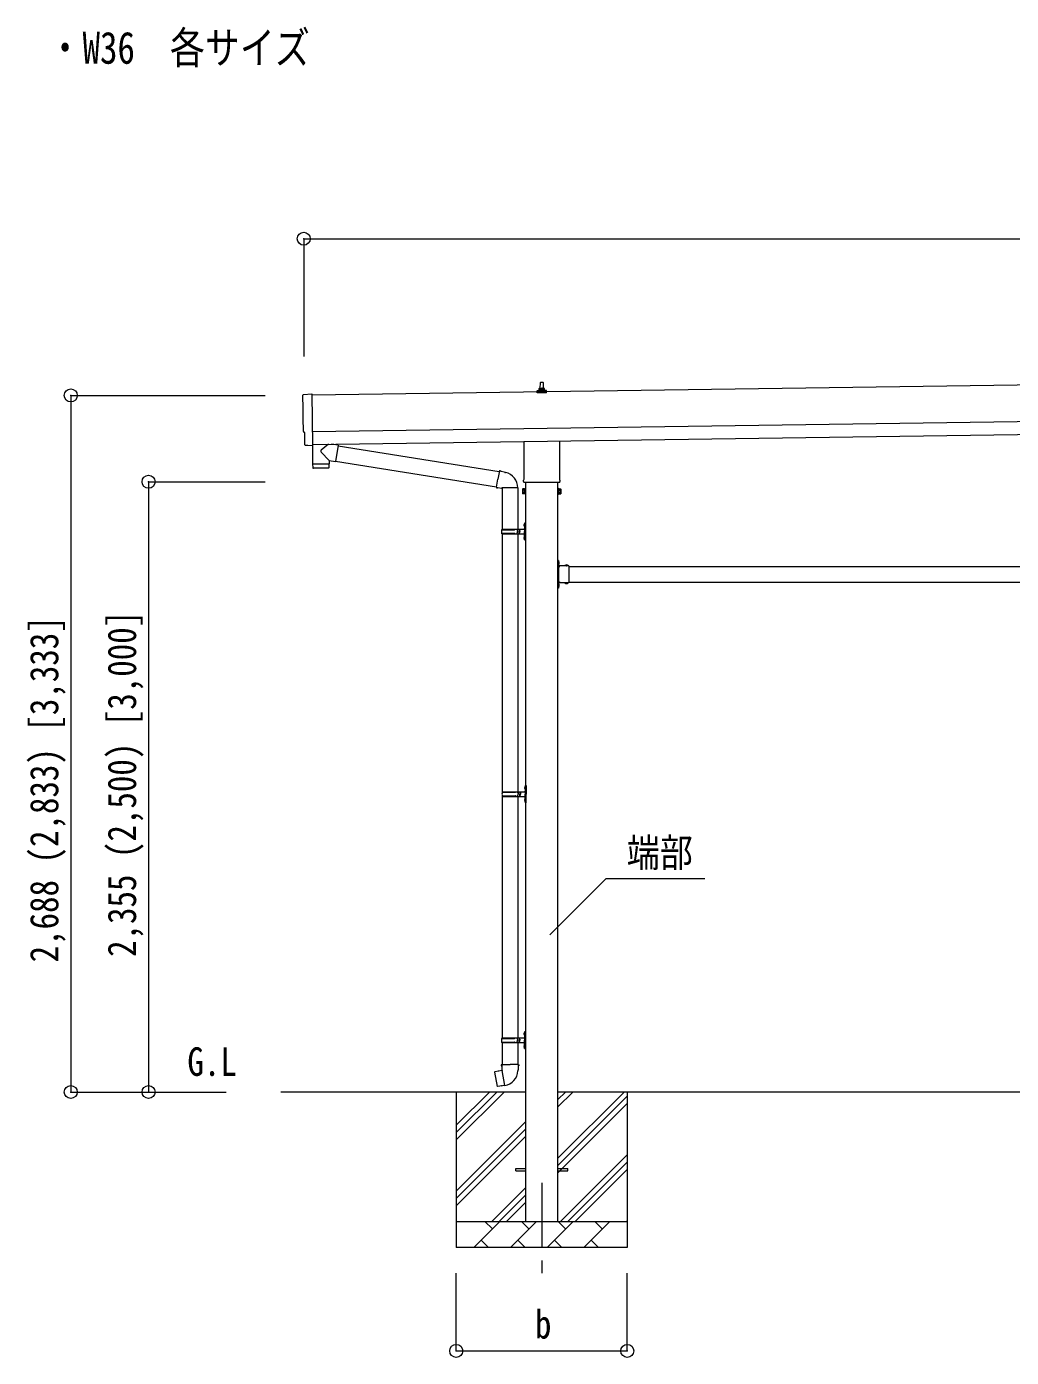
# Model space of a CAD drawing. Units: millimetres, scale not verified. Extents: x -13976 to 14131, y -9754 to 9646.
# Drawn here: x -1487 to 2313, y -5544 to -408 of the extents above; entities that cross this region are included whole.
import ezdxf
from ezdxf.enums import TextEntityAlignment as Align

# ---------------------------------------------------------------- set-up
doc = ezdxf.new("R2010")
doc.units = ezdxf.units.MM
doc.header["$LTSCALE"] = 50
doc.header["$PDMODE"] = 32
doc.header["$PDSIZE"] = 50
doc.linetypes.add('CHAIN1', pattern=[8, 5, -1, 1, -1])
doc.linetypes.add('USER7', pattern=[2, 1, -1])
for name, color, linetype, lineweight in [('0-2_建具', 4, 'Continuous', 9), ('0-4_設備', 7, 'Continuous', 9), ('0-6_手摺', 5, 'Continuous', 5), ('0-7_ハッチ', 6, 'Continuous', 9), ('0-8_外構', 7, 'Continuous', 9), ('0-D_記号', 7, 'Continuous', 9)]:
    doc.layers.add(name, color=color, linetype=linetype, lineweight=lineweight)
doc.styles.add('ＭＳ ゴシック', font='')
doc.styles.get('ＭＳ ゴシック').set_extended_font_data('MS Gothic')

msp = doc.modelspace()

# ---------------------------------------------------------------- linework, layer by layer
at = {"layer": '0-2_建具'}
for p, q in [((4978.22, -1754.33), (-386.74, -1830.97)), ((494.78, -1805.45), (495.5, -1781.92)), ((496.5, -1780.95), (505.05, -1780.95)), ((506.05, -1781.92), (506.78, -1805.45)), ((482.53, -1820.95), (482.53, -1813.23)), ((519.03, -1820.95), (482.53, -1820.95)), ((482.91, -1812.45), (518.64, -1812.45)), ((483.29, -1812.26), (490.01, -1810.63)), ((490.39, -1810.45), (511.16, -1810.45)), ((490.78, -1809.66), (490.78, -1805.45)), ((491.78, -1805.45), (509.78, -1805.45)), ((510.78, -1809.66), (510.78, -1805.45)), ((518.26, -1812.26), (511.54, -1810.63)), ((519.03, -1820.95), (519.03, -1813.23)), ((-384.74, -1970.96), (4980.22, -1894.32)), ((-384.02, -2020.95), (4980.93, -1944.31)), ((-403.6, -2025), (-410.52, -2024.74)), ((-383.98, -2023.72), (-383.97, -2024.72)), ((432.48, -2154.94), (432.48, -2009.29)), ((569.08, -2007.34), (569.08, -2154.94)), ((426.78, -2193.21), (427.53, -2191.89)), ((426.78, -2193.21), (426.78, -2210.21)), ((433.78, -2196.8), (427.53, -2196.8)), ((433.78, -2206.62), (427.53, -2206.62)), ((430.78, -2163.71), (430.78, -2158.21)), ((568.71, -2167.21), (432.84, -2167.21)), ((438.28, -2167.21), (438.28, -5019.71)), ((563.28, -5019.71), (563.28, -2167.21)), ((567.78, -2196.8), (574.02, -2196.8)), ((567.78, -2206.62), (574.02, -2206.62)), ((570.78, -2158.21), (570.78, -2163.71)), ((574.78, -2193.21), (574.02, -2191.89)), ((574.78, -2193.21), (574.78, -2210.21)), ((426.78, -2210.21), (427.53, -2211.52)), ((433.78, -2211.52), (427.53, -2211.52)), ((436.28, -2210.91), (433.78, -2210.91)), ((565.28, -2210.91), (567.78, -2210.91)), ((567.78, -2211.52), (574.02, -2211.52)), ((574.78, -2210.21), (574.02, -2211.52)), ((565.28, -2468.71), (563.28, -2468.71)), ((563.28, -2468.71), (563.28, -2488.71)), ((563.28, -2475.71), (565.28, -2475.71)), ((563.28, -2481.71), (565.28, -2481.71)), ((565.28, -2468.71), (565.28, -2488.71)), ((565.78, -2472.81), (565.28, -2472.81)), ((565.28, -2472.81), (565.28, -2484.61)), ((605.28, -2488.71), (565.28, -2488.71)), ((565.28, -2492.71), (565.28, -2550.71)), ((602.18, -2488.71), (590.38, -2488.71)), ((602.18, -2488.2), (602.18, -2488.71)), ((605.28, -2488.71), (605.28, -2554.71)), ((605.28, -2491.71), (3396.28, -2491.71)), ((563.28, -2554.71), (563.28, -2574.71)), ((563.28, -2561.71), (565.28, -2561.71)), ((569.28, -2551.71), (563.78, -2551.71)), ((565.28, -2552.71), (569.28, -2552.71)), ((565.28, -2554.71), (565.28, -2574.71)), ((605.28, -2554.71), (565.28, -2554.71)), ((565.78, -2558.81), (565.28, -2558.81)), ((565.28, -2558.81), (565.28, -2570.61)), ((602.18, -2554.71), (590.38, -2554.71)), ((602.18, -2555.22), (602.18, -2554.71)), ((605.28, -2551.71), (3396.28, -2551.71)), ((563.28, -2567.71), (565.28, -2567.71)), ((565.28, -2574.71), (563.28, -2574.71)), ((400.78, -4815.21), (438.28, -4815.21)), ((400.78, -4824.21), (400.78, -4815.21)), ((400.78, -4824.21), (438.28, -4824.21)), ((563.28, -4815.21), (600.78, -4815.21)), ((563.28, -4824.21), (600.78, -4824.21)), ((600.78, -4824.21), (600.78, -4815.21))]:
    msp.add_line(p, q, dxfattribs=at)
at = {"layer": '0-2_建具', "color": 7, "linetype": 'CHAIN1'}
msp.add_line((500.78, -4869.71), (500.78, -5218.71), dxfattribs=at)
at = {"layer": '0-2_建具'}
for points in [[(-418.35, -1827.99), (-386.81, -1825.88), (-383.98, -2023.72)], [(-413.4, -2021.79), (-414.07, -1974.76), (-414.68, -1974.77)], [(-402.86, -2024.72), (-402.2, -2024.08), (-383.97, -2024.72)], [(433.78, -2211.52), (433.78, -2191.89), (427.53, -2191.89)], [(433.78, -2210.91), (433.78, -2192.51), (436.28, -2192.51)], [(567.78, -2210.91), (567.78, -2192.51), (565.28, -2192.51)], [(567.78, -2211.52), (567.78, -2191.89), (574.02, -2191.89)], [(569.28, -2491.71), (563.78, -2491.71), (563.78, -2551.71)], [(565.78, -2472.81), (565.78, -2484.61), (565.28, -2484.61)], [(565.28, -2492.71), (569.28, -2492.71), (569.28, -2490.71), (565.28, -2490.71)], [(602.18, -2488.2), (590.38, -2488.2), (590.38, -2488.71)], [(565.28, -2550.71), (569.28, -2550.71), (569.28, -2552.71)], [(565.78, -2558.81), (565.78, -2570.61), (565.28, -2570.61)], [(602.18, -2555.22), (590.38, -2555.22), (590.38, -2554.71)]]:
    msp.add_lwpolyline(points, dxfattribs=at)
for points in [[(436.28, -2212.21), (436.28, -2191.21), (438.28, -2191.21), (438.28, -2212.21)], [(565.28, -2212.21), (565.28, -2191.21), (563.28, -2191.21), (563.28, -2212.21)]]:
    msp.add_lwpolyline(points, close=True, dxfattribs=at)
at = {"layer": '0-2_建具', "linetype": 'USER7'}
for points in [[(567.89, -2476.21), (565.11, -2477.56), (564.5, -2478.71)], [(567.89, -2481.21), (565.11, -2479.85), (564.5, -2478.71)], [(593.78, -2486.1), (595.13, -2488.87), (596.28, -2489.48)], [(598.78, -2486.1), (597.42, -2488.87), (596.28, -2489.48)], [(567.89, -2562.21), (565.11, -2563.56), (564.5, -2564.71)], [(567.89, -2567.21), (565.11, -2565.85), (564.5, -2564.71)], [(593.78, -2557.32), (595.13, -2554.54), (596.28, -2553.93)], [(598.78, -2557.32), (597.42, -2554.54), (596.28, -2553.93)]]:
    msp.add_lwpolyline(points, dxfattribs=at)
at = {"layer": '0-2_建具'}
for centre, radius, start, end in [((496.5, -1781.95), 1, 90, 178.60509), ((505.05, -1781.95), 1, 1.39491, 90), ((483.53, -1813.23), 1, 103.62699, 180), ((489.78, -1809.66), 1, 283.62699, 0), ((494.86, -1806.08), 4.13, 90, 171.17633), ((491.78, -1806.45), 1, 90, 180), ((504.11, -1805.45), 4.83, 133.60282, 180), ((497.44, -1805.45), 4.83, 0, 46.39718), ((506.69, -1806.08), 4.13, 8.82367, 90), ((509.78, -1806.45), 1, 0, 90), ((511.78, -1809.66), 1, 180, 256.37301), ((518.03, -1813.23), 1, 0, 76.37301), ((434.78, -2158.21), 4, 125.09963, 180), ((566.78, -2158.21), 4, 0, 54.90037), ((431.12, -2194.35), 4.34, 145.61575, 214.38425), ((431.12, -2209.07), 4.34, 145.61575, 214.38425), ((443.02, -2201.71), 16.24, 162.41205, 197.58795), ((434.78, -2163.71), 4, 180, 194.47751), ((434.78, -2163.71), 4, 194.47751, 241.04498), ((566.78, -2163.71), 4, 298.95502, 345.52249), ((566.78, -2163.71), 4, 345.52249, 0), ((558.53, -2201.71), 16.24, 342.41205, 17.58795), ((570.43, -2194.35), 4.34, 325.61575, 34.38425), ((570.43, -2209.07), 4.34, 325.61575, 34.38425), ((565.28, -2488.71), 2, 180, 270), ((560.04, -2478.71), 8.23, 314.2189, 45.7811), ((596.28, -2493.94), 8.23, 44.2189, 135.7811), ((565.28, -2554.71), 2, 90, 180), ((560.04, -2564.71), 8.23, 314.2189, 45.7811), ((596.28, -2549.48), 8.23, 224.2189, 315.7811)]:
    msp.add_arc(centre, radius, start, end, dxfattribs=at)
for centre, major_axis, ratio, start_param, end_param in [((-418.15, -1830.98), (-3, -0.04), 0.99863, 4.7647489, 6.2979817), ((-5182.52, -1969.48), (4762.89, 68.04), 0.99863, 6.2686928, 6.2979817), ((-414.74, -1970.37), (-4.41, -0.06), 0.99863, 6.2686928, 7.8539816), ((-410.4, -2021.74), (-2.15, -2.1), 0.9974, 5.5252311, 7.0411395), ((-403.56, -2024), (-0.717, -0.7), 0.9974, 0.7579542, 1.5707963)]:
    msp.add_ellipse(centre, major_axis=major_axis, ratio=ratio, start_param=start_param, end_param=end_param, dxfattribs=at)
at = {"layer": '0-6_手摺', "color": 6, "lineweight": 9}
for p, q in [((-417.82, -1226.77), (10421.18, -1226.77)), ((-417.82, -1226.77), (-417.82, -1681.4)), ((-1316.56, -1831.71), (-566.56, -1831.71)), ((-1316.56, -1831.71), (-1316.56, -4519.71)), ((-1016.56, -2164.71), (-1016.56, -4519.71)), ((-1016.56, -2164.71), (-566.56, -2164.71)), ((-1316.56, -4519.71), (-716.56, -4519.71)), ((-1016.56, -4519.71), (-716.56, -4519.71)), ((170.78, -5518.71), (170.78, -5218.71)), ((830.78, -5518.71), (830.78, -5218.71)), ((170.78, -5518.71), (830.78, -5518.71))]:
    msp.add_line(p, q, dxfattribs=at)
at = {"layer": '0-6_手摺', "color": 7, "lineweight": 9}
for p, q in [((438.28, -4519.71), (-505.88, -4519.71)), ((170.78, -4519.71), (170.78, -5119.71)), ((170.78, -4704.76), (355.83, -4519.71)), ((170.78, -4676.47), (327.54, -4519.71)), ((170.78, -4648.19), (299.26, -4519.71)), ((3438.28, -4519.71), (563.28, -4519.71)), ((563.28, -4774.81), (818.37, -4519.71)), ((563.28, -4576.82), (620.38, -4519.71)), ((563.28, -4548.53), (592.1, -4519.71)), ((563.28, -4803.09), (830.78, -4535.59)), ((563.28, -4831.38), (830.78, -4563.88)), ((830.78, -4519.71), (830.78, -5119.71)), ((170.78, -4902.75), (438.28, -4635.25)), ((170.78, -4931.03), (438.28, -4663.53)), ((170.78, -4959.32), (438.28, -4691.82)), ((572.93, -5019.71), (830.78, -4761.87)), ((601.22, -5019.71), (830.78, -4790.15)), ((629.5, -5019.71), (830.78, -4818.43)), ((308.37, -5019.71), (438.28, -4889.81)), ((336.66, -5019.71), (438.28, -4918.09)), ((364.94, -5019.71), (438.28, -4946.38)), ((170.78, -5019.71), (830.78, -5019.71)), ((238.64, -5119.71), (338.64, -5019.71)), ((310.09, -5048.26), (281.54, -5019.71)), ((380.06, -5119.71), (480.06, -5019.71)), ((451.51, -5048.26), (422.96, -5019.71)), ((521.49, -5119.71), (621.49, -5019.71)), ((592.93, -5048.26), (564.38, -5019.71)), ((662.91, -5119.71), (762.91, -5019.71)), ((734.35, -5048.26), (705.8, -5019.71)), ((827.49, -5019.71), (830.78, -5016.42)), ((830.78, -5119.71), (170.78, -5119.71)), ((267.2, -5091.15), (295.75, -5119.71)), ((408.62, -5091.15), (437.17, -5119.71)), ((550.04, -5091.15), (578.59, -5119.71)), ((691.46, -5091.15), (720.01, -5119.71))]:
    msp.add_line(p, q, dxfattribs=at)
at = {"layer": '0-6_手摺', "color": 6}
for p in [(-417.82, -1226.77), (-1316.56, -1831.71), (-1016.56, -2164.71), (-1316.56, -4519.71), (-1016.56, -4519.71), (170.78, -5518.71), (830.78, -5518.71)]:
    msp.add_point(p, dxfattribs=at)
at = {"layer": '0-7_ハッチ'}
for p, q in [((748.41, -3697.63), (532.4, -3913.64)), ((1129.72, -3697.63), (748.41, -3697.63))]:
    msp.add_line(p, q, dxfattribs=at)
at = {"layer": '0-8_外構'}
for p, q in [((-319.53, -2083.02), (-350.4, -2049.92)), ((-322.58, -2020.07), (-350.22, -2042.59)), ((-284.95, -2024.08), (-310.79, -2019.91)), ((-284.95, -2024.08), (-295.12, -2086.97)), ((-285.25, -2025.91), (336.91, -2124.97)), ((-383.34, -2096.95), (-382.92, -2110)), ((-378.85, -2095.89), (-378.82, -2096.89)), ((-323.86, -2095.1), (-323.86, -2096.1)), ((-319.53, -2083.02), (-295.12, -2086.97)), ((-319.53, -2083.02), (-319.36, -2095.04)), ((-294.82, -2085.14), (326.48, -2184.06)), ((-322.34, -2112.08), (-379.88, -2112.9)), ((326.16, -2185.88), (331.69, -2154.51)), ((337.23, -2123.15), (331.69, -2154.51)), ((337.23, -2123.15), (338.37, -2121.17)), ((338.37, -2121.17), (341.93, -2121.79)), ((341.93, -2121.79), (342.35, -2124.14)), ((356.86, -2126.96), (358.55, -2128.59)), ((358.55, -2128.59), (360.66, -2129.04)), ((326.16, -2185.88), (326.56, -2188.13)), ((326.16, -2185.88), (331.32, -2186.7)), ((326.56, -2188.13), (330.12, -2188.76)), ((330.12, -2188.76), (331.32, -2186.7)), ((331.32, -2186.7), (345.92, -2189.01)), ((345.92, -2189.01), (348.13, -2188.03)), ((408.42, -2188.42), (347.24, -2188.42)), ((348.28, -2188.42), (348.28, -2347.72)), ((408.28, -2188.42), (408.28, -2347.72)), ((345.28, -2349.72), (395.61, -2349.72)), ((346.28, -2347.72), (432.28, -2347.72)), ((346.28, -2347.72), (346.28, -2349.72)), ((405.28, -2347.72), (405.28, -2352.22)), ((405.28, -2352.22), (407.28, -2352.22)), ((405.28, -2365.72), (405.28, -2361.22)), ((405.28, -2361.22), (407.28, -2361.22)), ((407.28, -2352.22), (407.28, -2356.72)), ((407.28, -2361.22), (407.28, -2356.72)), ((413.28, -2347.72), (413.28, -2356.72)), ((413.28, -2352.22), (416.28, -2352.22)), ((413.28, -2365.72), (413.28, -2356.72)), ((413.28, -2361.22), (416.28, -2361.22)), ((416.28, -2352.22), (416.28, -2356.72)), ((416.28, -2361.22), (416.28, -2356.72)), ((431.97, -2330.57), (434.02, -2331.57)), ((433.24, -2328.57), (433.88, -2328.57)), ((433.24, -2328.57), (433.24, -2336.87)), ((433.24, -2336.87), (433.88, -2336.87)), ((433.88, -2328.57), (433.88, -2336.87)), ((433.88, -2328.57), (434.28, -2328.97)), ((433.88, -2336.87), (434.28, -2336.47)), ((434.02, -2331.57), (434.63, -2332.72)), ((434.28, -2324.72), (437.28, -2323.22)), ((434.28, -2324.72), (434.28, -2356.72)), ((434.28, -2328.97), (434.28, -2336.47)), ((434.28, -2388.72), (434.28, -2356.72)), ((437.28, -2323.22), (437.28, -2356.72)), ((437.28, -2323.22), (438.28, -2323.22)), ((437.28, -2390.22), (437.28, -2356.72)), ((438.28, -2323.22), (438.28, -2356.72)), ((438.28, -2390.22), (438.28, -2356.72)), ((345.28, -2363.72), (395.61, -2363.72)), ((346.28, -2365.72), (346.28, -2363.72)), ((346.28, -2365.72), (432.28, -2365.72)), ((348.28, -2365.72), (348.28, -3360.71)), ((408.28, -2365.72), (408.28, -3360.71)), ((431.97, -2378.57), (434.02, -2379.57)), ((433.24, -2376.57), (433.88, -2376.57)), ((433.24, -2376.57), (433.24, -2384.87)), ((433.24, -2384.87), (433.88, -2384.87)), ((433.88, -2376.57), (433.88, -2384.87)), ((433.88, -2376.57), (434.28, -2376.97)), ((433.88, -2384.87), (434.28, -2384.47)), ((434.02, -2379.57), (434.63, -2380.72)), ((434.28, -2376.97), (434.28, -2384.47)), ((434.28, -2388.72), (437.28, -2390.22)), ((437.28, -2390.22), (438.28, -2390.22)), ((436.78, -3337.71), (439.78, -3336.21)), ((436.78, -3337.71), (436.78, -3369.71)), ((439.78, -3336.21), (439.78, -3369.71)), ((439.78, -3336.21), (440.78, -3336.21)), ((440.78, -3336.21), (440.78, -3369.71)), ((347.78, -3362.71), (398.11, -3362.71)), ((347.78, -3376.71), (398.11, -3376.71)), ((348.28, -3378.7), (348.28, -4310.71)), ((348.78, -3360.71), (434.78, -3360.71)), ((348.78, -3360.71), (348.78, -3362.71)), ((348.78, -3378.71), (348.78, -3376.71)), ((348.78, -3378.71), (434.78, -3378.71)), ((407.78, -3360.71), (407.78, -3365.21)), ((407.78, -3365.21), (409.78, -3365.21)), ((407.78, -3378.71), (407.78, -3374.21)), ((407.78, -3374.21), (409.78, -3374.21)), ((408.28, -3378.7), (408.28, -4310.71)), ((409.78, -3365.21), (409.78, -3369.71)), ((409.78, -3374.21), (409.78, -3369.71)), ((415.78, -3360.71), (415.78, -3369.71)), ((415.78, -3365.21), (418.78, -3365.21)), ((415.78, -3378.71), (415.78, -3369.71)), ((415.78, -3374.21), (418.78, -3374.21)), ((418.78, -3365.21), (418.78, -3369.71)), ((418.78, -3374.21), (418.78, -3369.71)), ((434.47, -3343.56), (436.52, -3344.56)), ((435.74, -3341.56), (436.38, -3341.56)), ((435.74, -3341.56), (435.74, -3349.86)), ((435.74, -3349.86), (436.38, -3349.86)), ((436.38, -3341.56), (436.38, -3349.86)), ((436.38, -3341.56), (436.78, -3341.96)), ((436.38, -3349.86), (436.78, -3349.46)), ((436.52, -3344.56), (437.13, -3345.71)), ((436.78, -3341.96), (436.78, -3349.46)), ((436.78, -3401.71), (436.78, -3369.71)), ((439.78, -3403.21), (439.78, -3369.71)), ((440.78, -3403.21), (440.78, -3369.71)), ((434.47, -3391.56), (436.52, -3392.56)), ((435.74, -3389.56), (436.38, -3389.56)), ((435.74, -3389.56), (435.74, -3397.86)), ((435.74, -3397.86), (436.38, -3397.86)), ((436.38, -3389.56), (436.38, -3397.86)), ((436.38, -3389.56), (436.78, -3389.96)), ((436.38, -3397.86), (436.78, -3397.46)), ((436.52, -3392.56), (437.13, -3393.71)), ((436.78, -3389.96), (436.78, -3397.46)), ((436.78, -3401.71), (439.78, -3403.21)), ((439.78, -3403.21), (440.78, -3403.21)), ((345.28, -4312.71), (395.61, -4312.71)), ((346.28, -4310.71), (432.28, -4310.71)), ((346.28, -4310.71), (346.28, -4312.71)), ((405.28, -4310.71), (405.28, -4315.21)), ((413.28, -4310.71), (413.28, -4319.71)), ((431.97, -4293.56), (434.02, -4294.56)), ((433.24, -4291.56), (433.88, -4291.56)), ((433.24, -4291.56), (433.24, -4299.86)), ((433.24, -4299.86), (433.88, -4299.86)), ((433.88, -4291.56), (433.88, -4299.86)), ((433.88, -4291.56), (434.28, -4291.96)), ((433.88, -4299.86), (434.28, -4299.46)), ((434.02, -4294.56), (434.63, -4295.71)), ((434.28, -4287.71), (437.28, -4286.21)), ((434.28, -4287.71), (434.28, -4319.71)), ((434.28, -4291.96), (434.28, -4299.46)), ((437.28, -4286.21), (437.28, -4319.71)), ((437.28, -4286.21), (438.28, -4286.21)), ((438.28, -4286.21), (438.28, -4319.71)), ((345.28, -4326.71), (395.61, -4326.71)), ((346.28, -4328.71), (346.28, -4326.71)), ((346.28, -4328.71), (432.28, -4328.71)), ((348.28, -4328.71), (348.28, -4413.63)), ((405.28, -4315.21), (407.28, -4315.21)), ((405.28, -4328.71), (405.28, -4324.21)), ((405.28, -4324.21), (407.28, -4324.21)), ((407.28, -4315.21), (407.28, -4319.71)), ((407.28, -4324.21), (407.28, -4319.71)), ((408.28, -4328.71), (408.28, -4413.63)), ((413.28, -4315.21), (416.28, -4315.21)), ((413.28, -4328.71), (413.28, -4319.71)), ((413.28, -4324.21), (416.28, -4324.21)), ((416.28, -4315.21), (416.28, -4319.71)), ((416.28, -4324.21), (416.28, -4319.71)), ((431.97, -4341.56), (434.02, -4342.56)), ((433.24, -4339.56), (433.88, -4339.56)), ((433.24, -4339.56), (433.24, -4347.86)), ((433.24, -4347.86), (433.88, -4347.86)), ((433.88, -4339.56), (433.88, -4347.86)), ((433.88, -4339.56), (434.28, -4339.96)), ((433.88, -4347.86), (434.28, -4347.46)), ((434.02, -4342.56), (434.63, -4343.71)), ((434.28, -4351.71), (434.28, -4319.71)), ((434.28, -4339.96), (434.28, -4347.46)), ((434.28, -4351.71), (437.28, -4353.21)), ((437.28, -4353.21), (437.28, -4319.71)), ((437.28, -4353.21), (438.28, -4353.21)), ((438.28, -4353.21), (438.28, -4319.71)), ((346.43, -4413.63), (344.28, -4414.42)), ((344.28, -4414.42), (344.28, -4418.03)), ((346.43, -4413.63), (378.28, -4413.63)), ((346.43, -4413.63), (346.52, -4418.85)), ((410.13, -4413.63), (378.28, -4413.63)), ((410.13, -4413.63), (412.28, -4414.42)), ((412.28, -4414.42), (412.28, -4418.03)), ((319.82, -4442.09), (319.01, -4443.26)), ((319.01, -4443.26), (328.63, -4497.81)), ((347.68, -4436.84), (319.82, -4442.09)), ((332.56, -4439.48), (332.35, -4439.73)), ((344.28, -4418.03), (346.52, -4418.85)), ((346.52, -4418.85), (346.77, -4433.63)), ((346.77, -4433.63), (348.13, -4435.63)), ((358.04, -4494.13), (347.9, -4436.66)), ((347.93, -4435.84), (347.93, -4436.54)), ((348.13, -4435.63), (348.09, -4435.64)), ((408.46, -4435.58), (408.39, -4437.74)), ((409.78, -4433.63), (408.46, -4435.58)), ((412.28, -4418.03), (410.03, -4418.85)), ((342.65, -4496.73), (342.37, -4496.57)), ((358.34, -4494.9), (358.1, -4494.23))]:
    msp.add_line(p, q, dxfattribs=at)
for points in [[(-384.37, -2024.71), (-383.35, -2095.95), (-319.36, -2095.04)], [(-319.38, -2109.09), (-319.34, -2096.04), (-383.34, -2096.95)], [(337.23, -2123.15), (342.35, -2124.14), (356.86, -2126.96)], [(431.97, -2334.86), (434.02, -2333.87), (434.63, -2332.72)], [(431.97, -2382.86), (434.02, -2381.87), (434.63, -2380.72)], [(434.47, -3347.86), (436.52, -3346.86), (437.13, -3345.71)], [(434.47, -3395.86), (436.52, -3394.86), (437.13, -3393.71)], [(431.97, -4297.86), (434.02, -4296.86), (434.63, -4295.71)], [(431.97, -4345.86), (434.02, -4344.86), (434.63, -4343.71)], [(410.13, -4413.63), (410.03, -4418.85), (409.78, -4433.63)], [(334.8, -4439.26), (334.52, -4439.11), (332.56, -4439.48)], [(357.77, -4494.04), (329.79, -4498.64), (328.63, -4497.81)], [(344.84, -4496.16), (344.62, -4496.4), (342.65, -4496.73)]]:
    msp.add_lwpolyline(points, dxfattribs=at)
for centre, radius, start, end in [((-346.91, -2046.33), 5, 131.47396, 225.79244), ((-379.92, -2109.9), 3, 181.81845, 270.86677), ((-322.38, -2109.08), 3, 270.81845, 359.81845), ((348.13, -2188.03), 60.3, 359.62495, 78), ((394.03, -2356.72), 49.25, 171.82876, 180.00002), ((394.03, -2356.72), 49.25, 180.00002, 188.17127), ((395.61, -2347.72), 2, 270, 359.99998), ((437.57, -2332.72), 6, 136.21765, 223.78235), ((432.28, -2345.72), 2, 270, 359.99998), ((395.61, -2365.72), 2, 0.00005, 90.00004), ((437.57, -2380.72), 6, 136.21765, 223.78235), ((432.28, -2367.72), 2, 0.00005, 90.00004), ((396.53, -3369.71), 49.25, 171.82876, 180.00002), ((396.53, -3369.71), 49.25, 180.00002, 188.17127), ((398.11, -3360.71), 2, 270, 359.99998), ((398.11, -3378.71), 2, 0.00005, 90.00004), ((440.07, -3345.71), 6, 136.21765, 223.78235), ((434.78, -3358.71), 2, 270, 359.99998), ((434.78, -3380.71), 2, 0.00005, 90.00004), ((440.07, -3393.71), 6, 136.21765, 223.78235), ((394.03, -4319.71), 49.25, 171.82876, 180.00002), ((395.61, -4310.71), 2, 270, 359.99998), ((437.57, -4295.71), 6, 136.21765, 223.78235), ((432.28, -4308.71), 2, 270, 359.99998), ((394.03, -4319.71), 49.25, 180.00002, 188.17127), ((395.61, -4328.71), 2, 0.00005, 90.00004), ((437.57, -4343.71), 6, 136.21765, 223.78235), ((432.28, -4330.71), 2, 0.00005, 90.00004), ((347.63, -4436.54), 0.3, 280.66842, 0), ((348.13, -4435.84), 0.2, 100, 180), ((348.13, -4435.63), 60.3, 279.96938, 358), ((357.82, -4494.34), 0.3, 20, 99.33158), ((358.53, -4494.83), 0.2, 200, 279.96938)]:
    msp.add_arc(centre, radius, start, end, dxfattribs=at)

# ---------------------------------------------------------------- texts
at = {"layer": '0-4_設備', "style": 'ＭＳ ゴシック', "width": 0.85}
msp.add_text('G.L', height=110, dxfattribs=at).set_placement((-866.74, -4490.26), align=Align.BOTTOM_LEFT)
at = {"layer": '0-6_手摺', "color": 7, "style": 'ＭＳ ゴシック', "width": 0.85}
for s, p in [('2,688 (2,833) [3,333]', (-1331.56, -4019.46)), ('2,355 (2,500) [3,000]', (-1031.56, -3998.46))]:
    msp.add_text(s, height=110, rotation=90, dxfattribs=at).set_placement(p, align=Align.BOTTOM_LEFT)
msp.add_text('b', height=110, dxfattribs=at).set_placement((474.53, -5503.71), align=Align.BOTTOM_LEFT)
at = {"layer": '0-7_ハッチ', "color": 7, "style": 'ＭＳ ゴシック', "width": 0.85}
msp.add_text('端部', height=110, dxfattribs=at).set_placement((828.67, -3683.94), align=Align.BOTTOM_LEFT)
at = {"layer": '0-D_記号', "style": 'ＭＳ ゴシック', "width": 0.8}
msp.add_text('・W36\u3000各サイズ', height=123.7, dxfattribs=at).set_placement((-1406.06, -588.69), align=Align.BOTTOM_LEFT)

doc.saveas('drawing.dxf')
